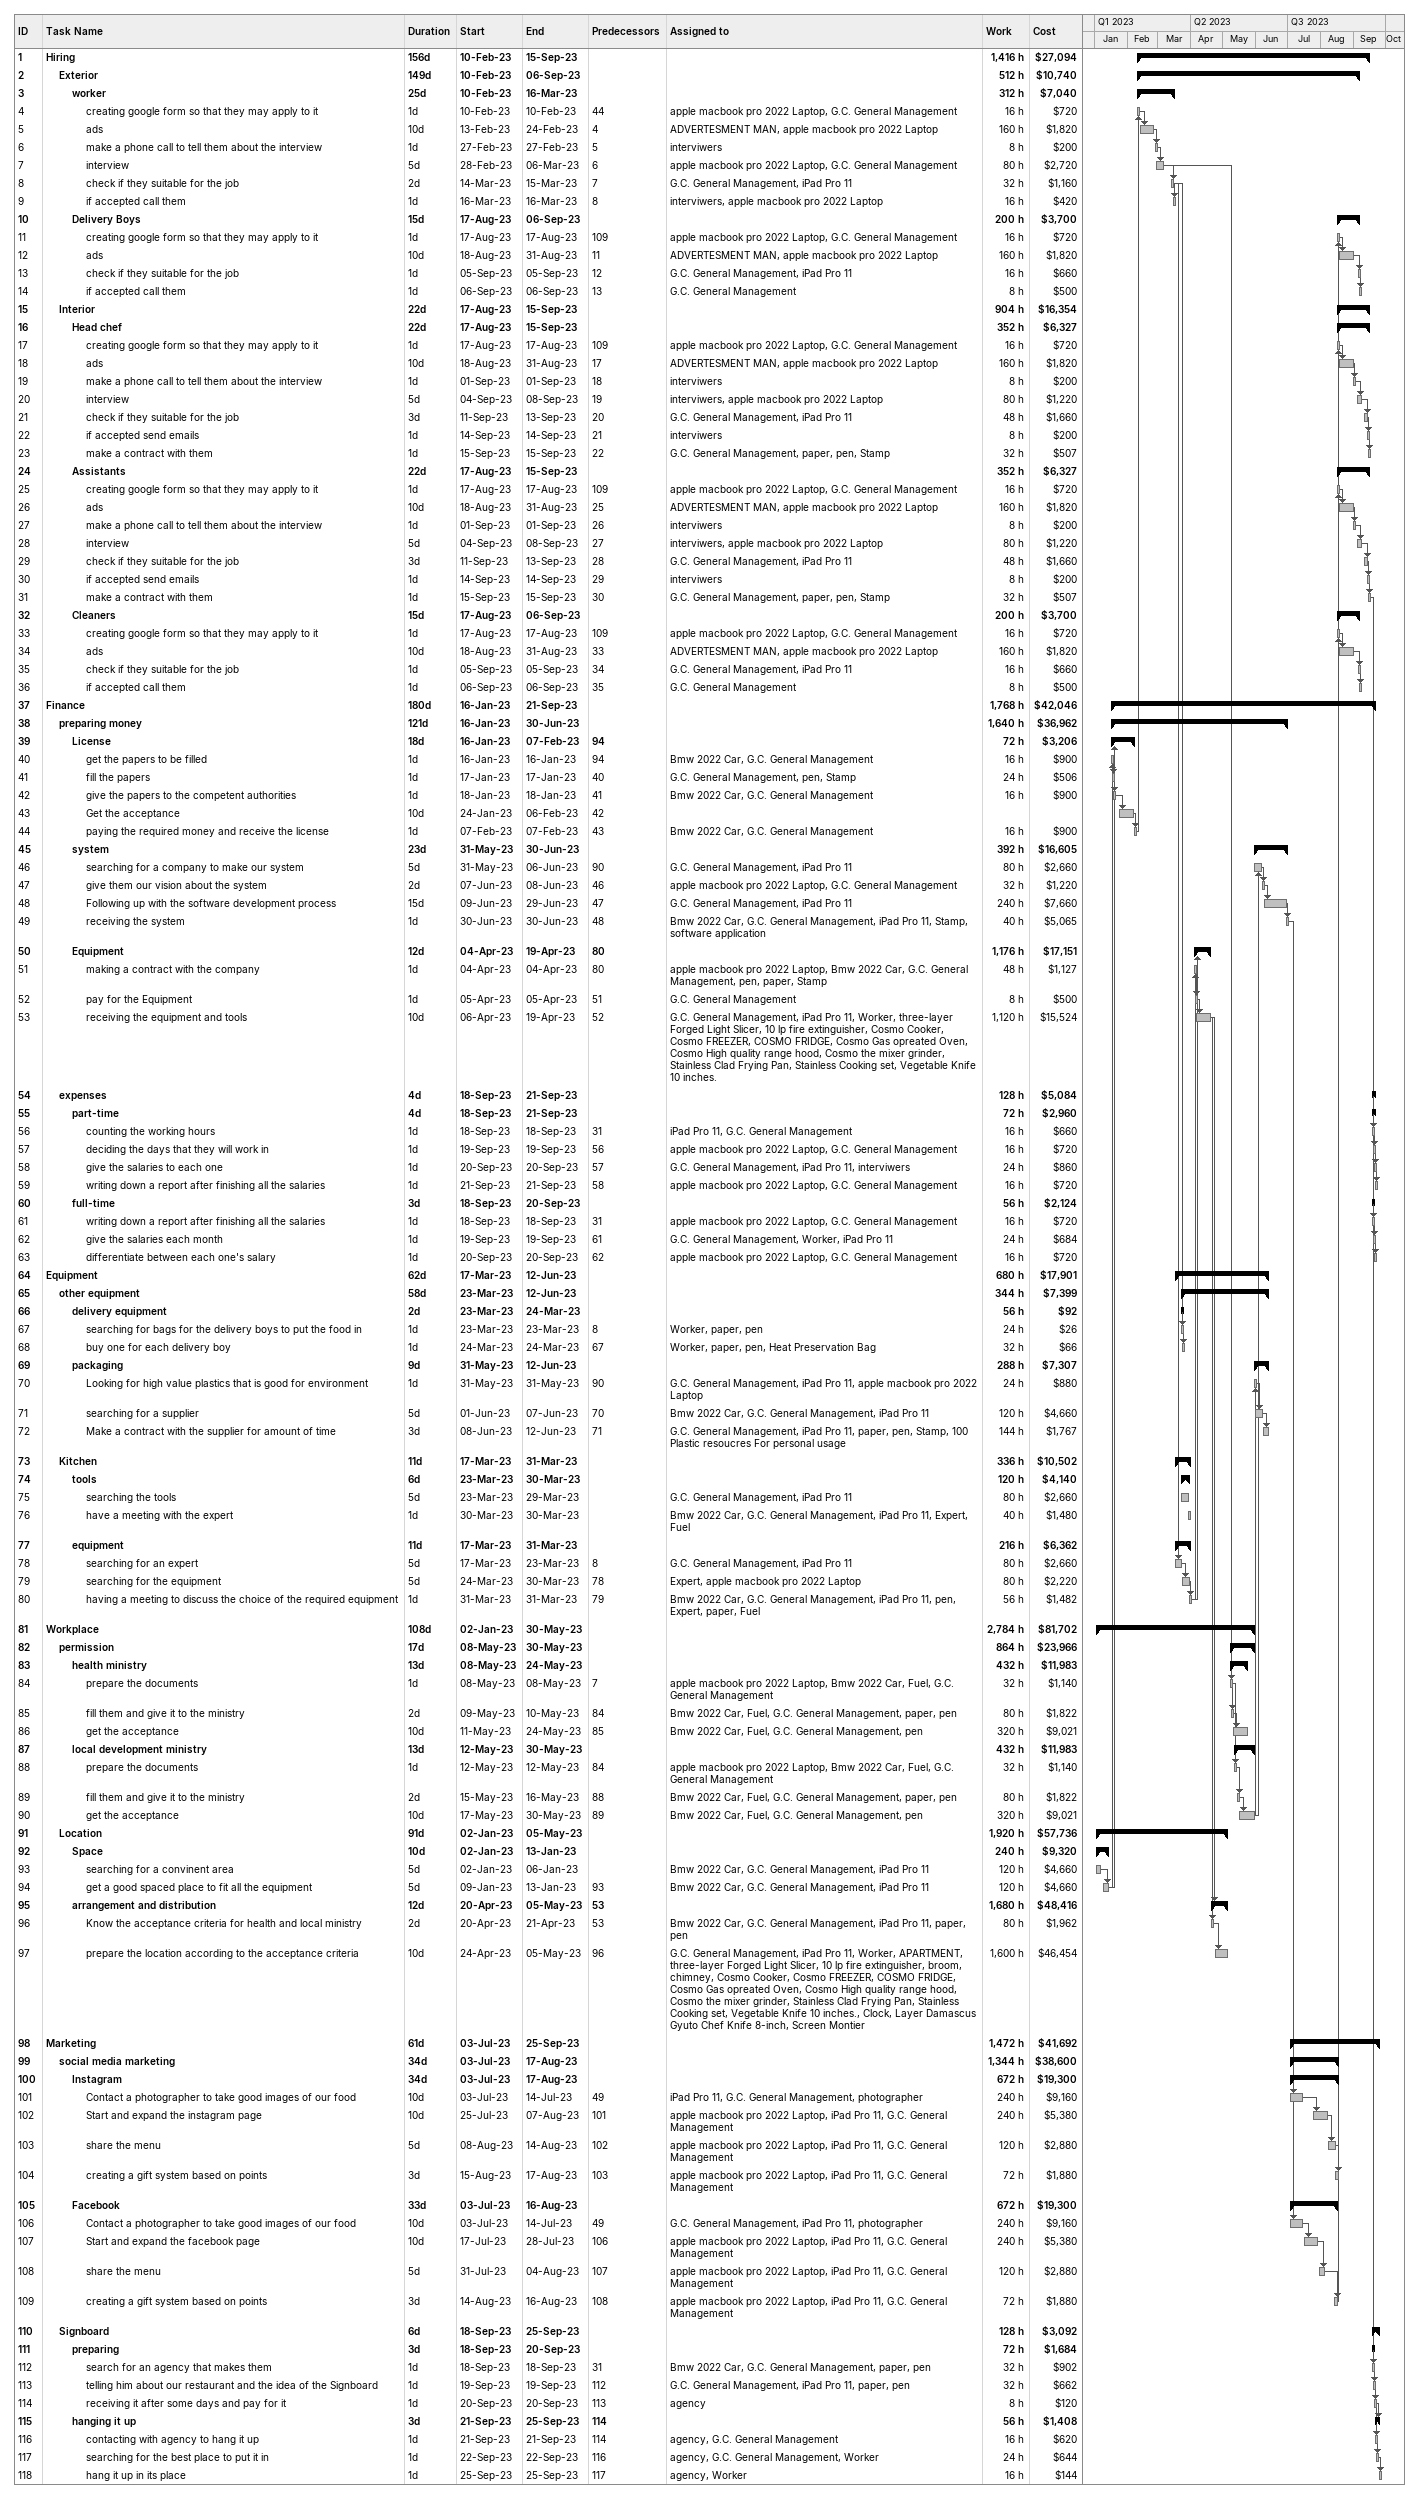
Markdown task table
| ID | Level | Task | Duration | Start | Finish | Predecessors | Resources | Work (h) | Cost ($) |
|---|---|---|---|---|---|---|---|---|---|
| 1 | 1 | **Hiring** | 156d | 2023-02-10 | 2023-09-15 |  |  | 1416 | 27094 |
| 2 | 2 | **Exterior** | 149d | 2023-02-10 | 2023-09-06 |  |  | 512 | 10740 |
| 3 | 3 | **worker** | 25d | 2023-02-10 | 2023-03-16 |  |  | 312 | 7040 |
| 4 | 4 | creating google form so that they may apply to it | 1d | 2023-02-10 | 2023-02-10 | 44 | apple macbook pro 2022 Laptop, G.C. General Management | 16 | 720 |
| 5 | 4 | ads | 10d | 2023-02-13 | 2023-02-24 | 4 | ADVERTESMENT MAN, apple macbook pro 2022 Laptop | 160 | 1820 |
| 6 | 4 | make a phone call to tell them about the interview | 1d | 2023-02-27 | 2023-02-27 | 5 | interviwers | 8 | 200 |
| 7 | 4 | interview | 5d | 2023-02-28 | 2023-03-06 | 6 | apple macbook pro 2022 Laptop, G.C. General Management | 80 | 2720 |
| 8 | 4 | check if they suitable for the job | 2d | 2023-03-14 | 2023-03-15 | 7 | G.C. General Management, iPad Pro 11 | 32 | 1160 |
| 9 | 4 | if accepted call them | 1d | 2023-03-16 | 2023-03-16 | 8 | interviwers, apple macbook pro 2022 Laptop | 16 | 420 |
| 10 | 3 | **Delivery Boys** | 15d | 2023-08-17 | 2023-09-06 |  |  | 200 | 3700 |
| 11 | 4 | creating google form so that they may apply to it | 1d | 2023-08-17 | 2023-08-17 | 109 | apple macbook pro 2022 Laptop, G.C. General Management | 16 | 720 |
| 12 | 4 | ads | 10d | 2023-08-18 | 2023-08-31 | 11 | ADVERTESMENT MAN, apple macbook pro 2022 Laptop | 160 | 1820 |
| 13 | 4 | check if they suitable for the job | 1d | 2023-09-05 | 2023-09-05 | 12 | G.C. General Management, iPad Pro 11 | 16 | 660 |
| 14 | 4 | if accepted call them | 1d | 2023-09-06 | 2023-09-06 | 13 | G.C. General Management | 8 | 500 |
| 15 | 2 | **Interior** | 22d | 2023-08-17 | 2023-09-15 |  |  | 904 | 16354 |
| 16 | 3 | **Head chef** | 22d | 2023-08-17 | 2023-09-15 |  |  | 352 | 6327 |
| 17 | 4 | creating google form so that they may apply to it | 1d | 2023-08-17 | 2023-08-17 | 109 | apple macbook pro 2022 Laptop, G.C. General Management | 16 | 720 |
| 18 | 4 | ads | 10d | 2023-08-18 | 2023-08-31 | 17 | ADVERTESMENT MAN, apple macbook pro 2022 Laptop | 160 | 1820 |
| 19 | 4 | make a phone call to tell them about the interview | 1d | 2023-09-01 | 2023-09-01 | 18 | interviwers | 8 | 200 |
| 20 | 4 | interview | 5d | 2023-09-04 | 2023-09-08 | 19 | interviwers, apple macbook pro 2022 Laptop | 80 | 1220 |
| 21 | 4 | check if they suitable for the job | 3d | 2023-09-11 | 2023-09-13 | 20 | G.C. General Management, iPad Pro 11 | 48 | 1660 |
| 22 | 4 | if accepted send emails | 1d | 2023-09-14 | 2023-09-14 | 21 | interviwers | 8 | 200 |
| 23 | 4 | make a contract with them | 1d | 2023-09-15 | 2023-09-15 | 22 | G.C. General Management, paper, pen, Stamp | 32 | 507 |
| 24 | 3 | **Assistants** | 22d | 2023-08-17 | 2023-09-15 |  |  | 352 | 6327 |
| 25 | 4 | creating google form so that they may apply to it | 1d | 2023-08-17 | 2023-08-17 | 109 | apple macbook pro 2022 Laptop, G.C. General Management | 16 | 720 |
| 26 | 4 | ads | 10d | 2023-08-18 | 2023-08-31 | 25 | ADVERTESMENT MAN, apple macbook pro 2022 Laptop | 160 | 1820 |
| 27 | 4 | make a phone call to tell them about the interview | 1d | 2023-09-01 | 2023-09-01 | 26 | interviwers | 8 | 200 |
| 28 | 4 | interview | 5d | 2023-09-04 | 2023-09-08 | 27 | interviwers, apple macbook pro 2022 Laptop | 80 | 1220 |
| 29 | 4 | check if they suitable for the job | 3d | 2023-09-11 | 2023-09-13 | 28 | G.C. General Management, iPad Pro 11 | 48 | 1660 |
| 30 | 4 | if accepted send emails | 1d | 2023-09-14 | 2023-09-14 | 29 | interviwers | 8 | 200 |
| 31 | 4 | make a contract with them | 1d | 2023-09-15 | 2023-09-15 | 30 | G.C. General Management, paper, pen, Stamp | 32 | 507 |
| 32 | 3 | **Cleaners** | 15d | 2023-08-17 | 2023-09-06 |  |  | 200 | 3700 |
| 33 | 4 | creating google form so that they may apply to it | 1d | 2023-08-17 | 2023-08-17 | 109 | apple macbook pro 2022 Laptop, G.C. General Management | 16 | 720 |
| 34 | 4 | ads | 10d | 2023-08-18 | 2023-08-31 | 33 | ADVERTESMENT MAN, apple macbook pro 2022 Laptop | 160 | 1820 |
| 35 | 4 | check if they suitable for the job | 1d | 2023-09-05 | 2023-09-05 | 34 | G.C. General Management, iPad Pro 11 | 16 | 660 |
| 36 | 4 | if accepted call them | 1d | 2023-09-06 | 2023-09-06 | 35 | G.C. General Management | 8 | 500 |
| 37 | 1 | **Finance** | 180d | 2023-01-16 | 2023-09-21 |  |  | 1768 | 42046 |
| 38 | 2 | **preparing money** | 121d | 2023-01-16 | 2023-06-30 |  |  | 1640 | 36962 |
| 39 | 3 | **License** | 18d | 2023-01-16 | 2023-02-07 | 94 |  | 72 | 3206 |
| 40 | 4 | get the papers to be filled | 1d | 2023-01-16 | 2023-01-16 | 94 | Bmw 2022 Car, G.C. General Management | 16 | 900 |
| 41 | 4 | fill the papers | 1d | 2023-01-17 | 2023-01-17 | 40 | G.C. General Management, pen, Stamp | 24 | 506 |
| 42 | 4 | give the papers to the competent authorities | 1d | 2023-01-18 | 2023-01-18 | 41 | Bmw 2022 Car, G.C. General Management | 16 | 900 |
| 43 | 4 | Get the acceptance | 10d | 2023-01-24 | 2023-02-06 | 42 |  |  |  |
| 44 | 4 | paying the required money and receive the license | 1d | 2023-02-07 | 2023-02-07 | 43 | Bmw 2022 Car, G.C. General Management | 16 | 900 |
| 45 | 3 | **system** | 23d | 2023-05-31 | 2023-06-30 |  |  | 392 | 16605 |
| 46 | 4 | searching for a company to make our system | 5d | 2023-05-31 | 2023-06-06 | 90 | G.C. General Management, iPad Pro 11 | 80 | 2660 |
| 47 | 4 | give them our vision about the system | 2d | 2023-06-07 | 2023-06-08 | 46 | apple macbook pro 2022 Laptop, G.C. General Management | 32 | 1220 |
| 48 | 4 | Following up with the software development process | 15d | 2023-06-09 | 2023-06-29 | 47 | G.C. General Management, iPad Pro 11 | 240 | 7660 |
| 49 | 4 | receiving the system | 1d | 2023-06-30 | 2023-06-30 | 48 | Bmw 2022 Car, G.C. General Management, iPad Pro 11, Stamp, software application | 40 | 5065 |
| 50 | 3 | **Equipment** | 12d | 2023-04-04 | 2023-04-19 | 80 |  | 1176 | 17151 |
| 51 | 4 | making a contract with the company | 1d | 2023-04-04 | 2023-04-04 | 80 | apple macbook pro 2022 Laptop, Bmw 2022 Car, G.C. General Management, pen, paper, Stamp | 48 | 1127 |
| 52 | 4 | pay for the Equipment | 1d | 2023-04-05 | 2023-04-05 | 51 | G.C. General Management | 8 | 500 |
| 53 | 4 | receiving the equipment and tools | 10d | 2023-04-06 | 2023-04-19 | 52 | G.C. General Management, iPad Pro 11, Worker, three-layer Forged Light Slicer, 10 lp fire extinguisher, Cosmo Cooker, Cosmo FREEZER, COSMO FRIDGE, Cosmo Gas opreated Oven, Cosmo High quality range hood, Cosmo the mixer grinder, Stainless Clad Frying Pan, Stainless Cooking set, Vegetable Knife 10 inches. | 1120 | 15524 |
| 54 | 2 | **expenses** | 4d | 2023-09-18 | 2023-09-21 |  |  | 128 | 5084 |
| 55 | 3 | **part-time** | 4d | 2023-09-18 | 2023-09-21 |  |  | 72 | 2960 |
| 56 | 4 | counting the working hours | 1d | 2023-09-18 | 2023-09-18 | 31 | iPad Pro 11, G.C. General Management | 16 | 660 |
| 57 | 4 | deciding the days that they will work in | 1d | 2023-09-19 | 2023-09-19 | 56 | apple macbook pro 2022 Laptop, G.C. General Management | 16 | 720 |
| 58 | 4 | give the salaries to each one | 1d | 2023-09-20 | 2023-09-20 | 57 | G.C. General Management, iPad Pro 11, interviwers | 24 | 860 |
| 59 | 4 | writing down a report after finishing all the salaries | 1d | 2023-09-21 | 2023-09-21 | 58 | apple macbook pro 2022 Laptop, G.C. General Management | 16 | 720 |
| 60 | 3 | **full-time** | 3d | 2023-09-18 | 2023-09-20 |  |  | 56 | 2124 |
| 61 | 4 | writing down a report after finishing all the salaries | 1d | 2023-09-18 | 2023-09-18 | 31 | apple macbook pro 2022 Laptop, G.C. General Management | 16 | 720 |
| 62 | 4 | give the salaries each month | 1d | 2023-09-19 | 2023-09-19 | 61 | G.C. General Management, Worker, iPad Pro 11 | 24 | 684 |
| 63 | 4 | differentiate between each one's salary | 1d | 2023-09-20 | 2023-09-20 | 62 | apple macbook pro 2022 Laptop, G.C. General Management | 16 | 720 |
| 64 | 1 | **Equipment** | 62d | 2023-03-17 | 2023-06-12 |  |  | 680 | 17901 |
| 65 | 2 | **other equipment** | 58d | 2023-03-23 | 2023-06-12 |  |  | 344 | 7399 |
| 66 | 3 | **delivery equipment** | 2d | 2023-03-23 | 2023-03-24 |  |  | 56 | 92 |
| 67 | 4 | searching for bags for the delivery boys to put the food in | 1d | 2023-03-23 | 2023-03-23 | 8 | Worker, paper, pen | 24 | 26 |
| 68 | 4 | buy one for each delivery boy | 1d | 2023-03-24 | 2023-03-24 | 67 | Worker, paper, pen, Heat Preservation Bag | 32 | 66 |
| 69 | 3 | **packaging** | 9d | 2023-05-31 | 2023-06-12 |  |  | 288 | 7307 |
| 70 | 4 | Looking for high value plastics that is good for environment | 1d | 2023-05-31 | 2023-05-31 | 90 | G.C. General Management, iPad Pro 11, apple macbook pro 2022 Laptop | 24 | 880 |
| 71 | 4 | searching for a supplier | 5d | 2023-06-01 | 2023-06-07 | 70 | Bmw 2022 Car, G.C. General Management, iPad Pro 11 | 120 | 4660 |
| 72 | 4 | Make a contract with the supplier for amount of time | 3d | 2023-06-08 | 2023-06-12 | 71 | G.C. General Management, iPad Pro 11, paper, pen, Stamp, 100 Plastic resoucres For personal usage | 144 | 1767 |
| 73 | 2 | **Kitchen** | 11d | 2023-03-17 | 2023-03-31 |  |  | 336 | 10502 |
| 74 | 3 | **tools** | 6d | 2023-03-23 | 2023-03-30 |  |  | 120 | 4140 |
| 75 | 4 | searching the tools | 5d | 2023-03-23 | 2023-03-29 |  | G.C. General Management, iPad Pro 11 | 80 | 2660 |
| 76 | 4 | have a meeting with the expert | 1d | 2023-03-30 | 2023-03-30 |  | Bmw 2022 Car, G.C. General Management, iPad Pro 11, Expert, Fuel | 40 | 1480 |
| 77 | 3 | **equipment** | 11d | 2023-03-17 | 2023-03-31 |  |  | 216 | 6362 |
| 78 | 4 | searching for an expert | 5d | 2023-03-17 | 2023-03-23 | 8 | G.C. General Management, iPad Pro 11 | 80 | 2660 |
| 79 | 4 | searching for the equipment | 5d | 2023-03-24 | 2023-03-30 | 78 | Expert, apple macbook pro 2022 Laptop | 80 | 2220 |
| 80 | 4 | having a meeting to discuss the choice of the required equipment | 1d | 2023-03-31 | 2023-03-31 | 79 | Bmw 2022 Car, G.C. General Management, iPad Pro 11, pen, Expert, paper, Fuel | 56 | 1482 |
| 81 | 1 | **Workplace** | 108d | 2023-01-02 | 2023-05-30 |  |  | 2784 | 81702 |
| 82 | 2 | **permission** | 17d | 2023-05-08 | 2023-05-30 |  |  | 864 | 23966 |
| 83 | 3 | **health ministry** | 13d | 2023-05-08 | 2023-05-24 |  |  | 432 | 11983 |
| 84 | 4 | prepare the documents | 1d | 2023-05-08 | 2023-05-08 | 7 | apple macbook pro 2022 Laptop, Bmw 2022 Car, Fuel, G.C. General Management | 32 | 1140 |
| 85 | 4 | fill them and give it to the ministry | 2d | 2023-05-09 | 2023-05-10 | 84 | Bmw 2022 Car, Fuel, G.C. General Management, paper, pen | 80 | 1822 |
| 86 | 4 | get the acceptance | 10d | 2023-05-11 | 2023-05-24 | 85 | Bmw 2022 Car, Fuel, G.C. General Management, pen | 320 | 9021 |
| 87 | 3 | **local development ministry** | 13d | 2023-05-12 | 2023-05-30 |  |  | 432 | 11983 |
| 88 | 4 | prepare the documents | 1d | 2023-05-12 | 2023-05-12 | 84 | apple macbook pro 2022 Laptop, Bmw 2022 Car, Fuel, G.C. General Management | 32 | 1140 |
| 89 | 4 | fill them and give it to the ministry | 2d | 2023-05-15 | 2023-05-16 | 88 | Bmw 2022 Car, Fuel, G.C. General Management, paper, pen | 80 | 1822 |
| 90 | 4 | get the acceptance | 10d | 2023-05-17 | 2023-05-30 | 89 | Bmw 2022 Car, Fuel, G.C. General Management, pen | 320 | 9021 |
| 91 | 2 | **Location** | 91d | 2023-01-02 | 2023-05-05 |  |  | 1920 | 57736 |
| 92 | 3 | **Space** | 10d | 2023-01-02 | 2023-01-13 |  |  | 240 | 9320 |
| 93 | 4 | searching for a convinent area | 5d | 2023-01-02 | 2023-01-06 |  | Bmw 2022 Car, G.C. General Management, iPad Pro 11 | 120 | 4660 |
| 94 | 4 | get a good spaced place to fit all the equipment | 5d | 2023-01-09 | 2023-01-13 | 93 | Bmw 2022 Car, G.C. General Management, iPad Pro 11 | 120 | 4660 |
| 95 | 3 | **arrangement and distribution** | 12d | 2023-04-20 | 2023-05-05 | 53 |  | 1680 | 48416 |
| 96 | 4 | Know the acceptance criteria for health and local ministry | 2d | 2023-04-20 | 2023-04-21 | 53 | Bmw 2022 Car, G.C. General Management, iPad Pro 11, paper, pen | 80 | 1962 |
| 97 | 4 | prepare the location according to the acceptance criteria | 10d | 2023-04-24 | 2023-05-05 | 96 | G.C. General Management, iPad Pro 11, Worker, APARTMENT, three-layer Forged Light Slicer, 10 lp fire extinguisher, broom, chimney, Cosmo Cooker, Cosmo FREEZER, COSMO FRIDGE, Cosmo Gas opreated Oven, Cosmo High quality range hood, Cosmo the mixer grinder, Stainless Clad Frying Pan, Stainless Cooking set, Vegetable Knife 10 inches., Clock, Layer Damascus Gyuto Chef Knife 8-inch, Screen Montier | 1600 | 46454 |
| 98 | 1 | **Marketing** | 61d | 2023-07-03 | 2023-09-25 |  |  | 1472 | 41692 |
| 99 | 2 | **social media marketing** | 34d | 2023-07-03 | 2023-08-17 |  |  | 1344 | 38600 |
| 100 | 3 | **Instagram** | 34d | 2023-07-03 | 2023-08-17 |  |  | 672 | 19300 |
| 101 | 4 | Contact a photographer to take good images of our food | 10d | 2023-07-03 | 2023-07-14 | 49 | iPad Pro 11, G.C. General Management, photographer | 240 | 9160 |
| 102 | 4 | Start and expand the instagram page | 10d | 2023-07-25 | 2023-08-07 | 101 | apple macbook pro 2022 Laptop, iPad Pro 11, G.C. General Management | 240 | 5380 |
| 103 | 4 | share the menu | 5d | 2023-08-08 | 2023-08-14 | 102 | apple macbook pro 2022 Laptop, iPad Pro 11, G.C. General Management | 120 | 2880 |
| 104 | 4 | creating a gift system based on points | 3d | 2023-08-15 | 2023-08-17 | 103 | apple macbook pro 2022 Laptop, iPad Pro 11, G.C. General Management | 72 | 1880 |
| 105 | 3 | **Facebook** | 33d | 2023-07-03 | 2023-08-16 |  |  | 672 | 19300 |
| 106 | 4 | Contact a photographer to take good images of our food | 10d | 2023-07-03 | 2023-07-14 | 49 | G.C. General Management, iPad Pro 11, photographer | 240 | 9160 |
| 107 | 4 | Start and expand the facebook page | 10d | 2023-07-17 | 2023-07-28 | 106 | apple macbook pro 2022 Laptop, iPad Pro 11, G.C. General Management | 240 | 5380 |
| 108 | 4 | share the menu | 5d | 2023-07-31 | 2023-08-04 | 107 | apple macbook pro 2022 Laptop, iPad Pro 11, G.C. General Management | 120 | 2880 |
| 109 | 4 | creating a gift system based on points | 3d | 2023-08-14 | 2023-08-16 | 108 | apple macbook pro 2022 Laptop, iPad Pro 11, G.C. General Management | 72 | 1880 |
| 110 | 2 | **Signboard** | 6d | 2023-09-18 | 2023-09-25 |  |  | 128 | 3092 |
| 111 | 3 | **preparing** | 3d | 2023-09-18 | 2023-09-20 |  |  | 72 | 1684 |
| 112 | 4 | search for an agency that makes them | 1d | 2023-09-18 | 2023-09-18 | 31 | Bmw 2022 Car, G.C. General Management, paper, pen | 32 | 902 |
| 113 | 4 | telling him about our restaurant and the idea of the Signboard | 1d | 2023-09-19 | 2023-09-19 | 112 | G.C. General Management, iPad Pro 11, paper, pen | 32 | 662 |
| 114 | 4 | receiving it after some days and pay for it | 1d | 2023-09-20 | 2023-09-20 | 113 | agency | 8 | 120 |
| 115 | 3 | **hanging it up** | 3d | 2023-09-21 | 2023-09-25 | 114 |  | 56 | 1408 |
| 116 | 4 | contacting with agency to hang it up | 1d | 2023-09-21 | 2023-09-21 | 114 | agency, G.C. General Management | 16 | 620 |
| 117 | 4 | searching for the best place to put it in | 1d | 2023-09-22 | 2023-09-22 | 116 | agency, G.C. General Management, Worker | 24 | 644 |
| 118 | 4 | hang it up in its place | 1d | 2023-09-25 | 2023-09-25 | 117 | agency, Worker | 16 | 144 |
